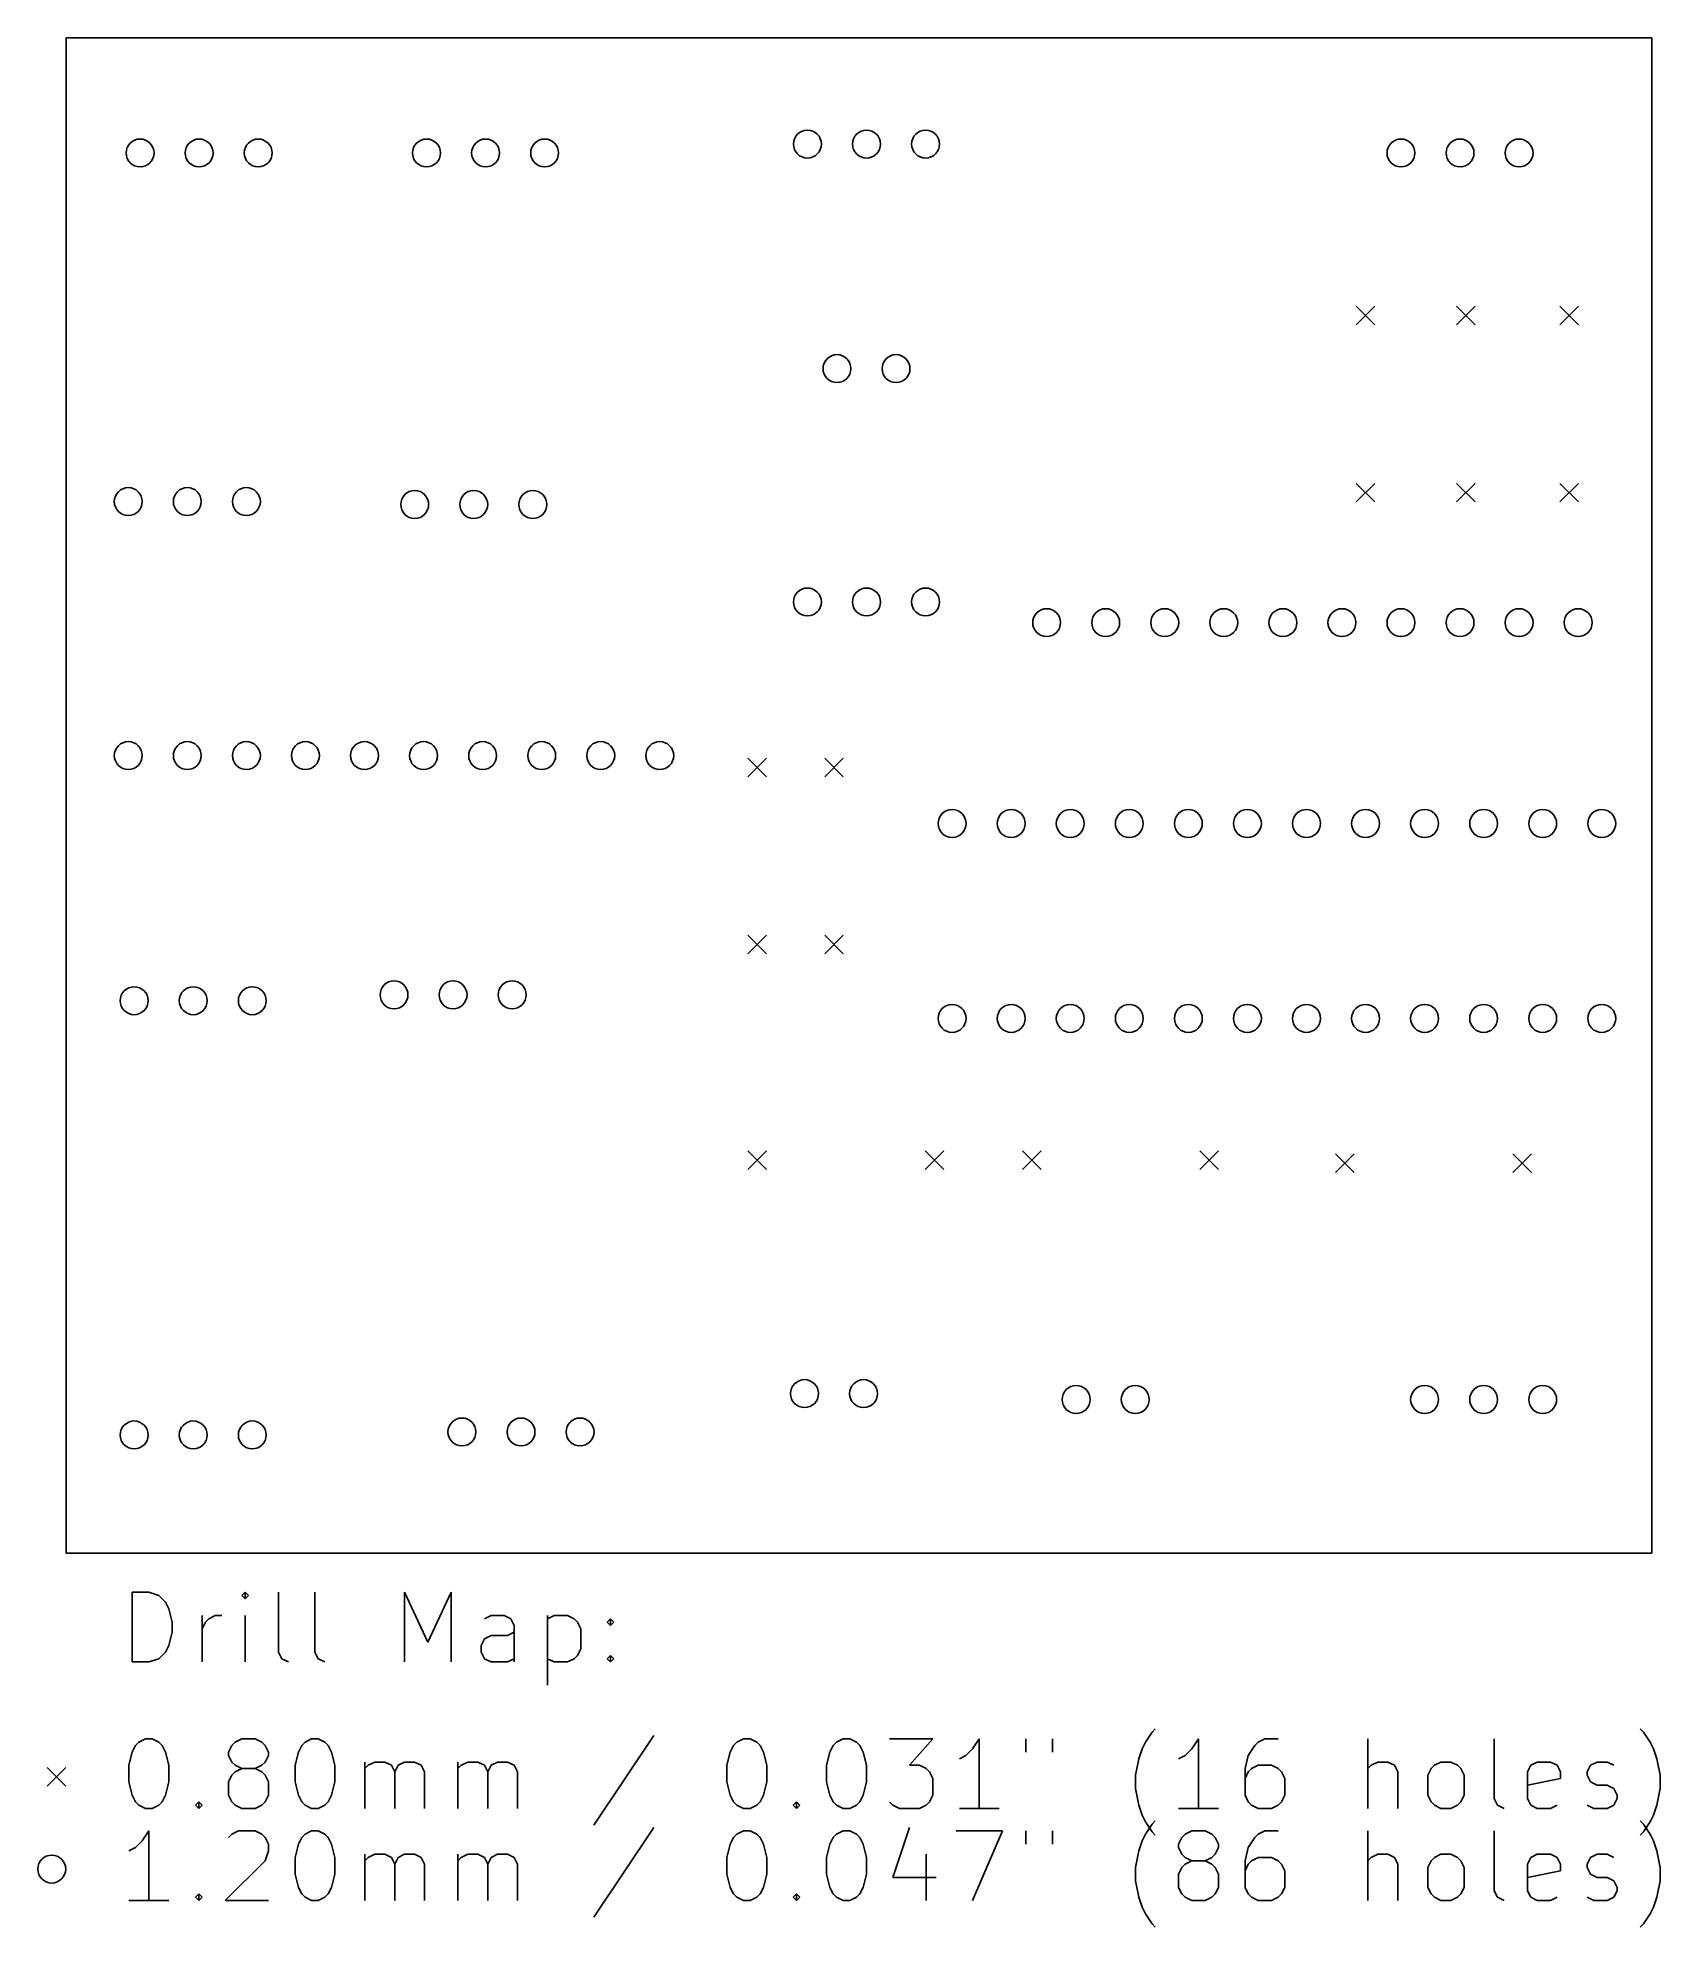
# Model space of a CAD drawing. Extents: x 49.3 to 119.1, y -161 to -79.8.
import ezdxf

# ---------------------------------------------------------------- set-up
doc = ezdxf.new("R2010")
doc.units = 0
doc.layers.add('BLACK', color=7, linetype='CONTINUOUS')

msp = doc.modelspace()

# ---------------------------------------------------------------- linework, layer by layer
at = {"layer": 'BLACK', "linetype": 'CONTINUOUS'}
for p, q in [((50.546, -79.756), (50.546, -144.907)), ((50.546, -79.756), (118.745, -79.756)), ((118.745, -79.756), (118.745, -144.907)), ((106.026, -91.294), (106.826, -92.094)), ((106.826, -91.294), (106.026, -92.094)), ((110.344, -91.294), (111.144, -92.094)), ((111.144, -91.294), (110.344, -92.094)), ((114.789, -91.294), (115.589, -92.094)), ((115.589, -91.294), (114.789, -92.094)), ((106.026, -98.914), (106.826, -99.714)), ((106.826, -98.914), (106.026, -99.714)), ((110.344, -98.914), (111.144, -99.714)), ((111.144, -98.914), (110.344, -99.714)), ((114.789, -98.914), (115.589, -99.714)), ((115.589, -98.914), (114.789, -99.714)), ((79.864, -110.725), (80.664, -111.525)), ((80.664, -110.725), (79.864, -111.525)), ((83.166, -110.725), (83.966, -111.525)), ((83.966, -110.725), (83.166, -111.525)), ((79.864, -118.345), (80.664, -119.145)), ((80.664, -118.345), (79.864, -119.145)), ((83.166, -118.345), (83.966, -119.145)), ((83.966, -118.345), (83.166, -119.145)), ((79.864, -127.616), (80.664, -128.416)), ((80.664, -127.616), (79.864, -128.416)), ((87.484, -127.616), (88.284, -128.416)), ((88.284, -127.616), (87.484, -128.416)), ((91.675, -127.616), (92.475, -128.416)), ((92.475, -127.616), (91.675, -128.416)), ((99.295, -127.616), (100.095, -128.416)), ((100.095, -127.616), (99.295, -128.416)), ((105.137, -127.743), (105.937, -128.543)), ((105.937, -127.743), (105.137, -128.543)), ((112.757, -127.743), (113.557, -128.543)), ((113.557, -127.743), (112.757, -128.543)), ((118.745, -144.907), (50.546, -144.907)), ((53.3853, -149.589), (53.3853, -146.589)), ((53.3853, -146.589), (54.0996, -146.589)), ((54.0996, -146.589), (54.5281, -146.732)), ((54.5281, -146.732), (54.8139, -147.018)), ((54.8139, -147.018), (54.9567, -147.303)), ((58.2424, -146.589), (58.0996, -146.732)), ((58.0996, -146.732), (58.2424, -146.875)), ((58.3853, -146.732), (58.2424, -146.589)), ((58.2424, -146.589), (58.2424, -146.875)), ((58.2424, -146.875), (58.3853, -146.732)), ((59.671, -149.161), (59.671, -146.589)), ((61.2424, -149.161), (61.2424, -146.589)), ((65.0996, -149.589), (65.0996, -146.589)), ((65.0996, -146.589), (66.0996, -148.732)), ((66.0996, -148.732), (67.0996, -146.589)), ((67.0996, -146.589), (67.0996, -149.589)), ((54.9567, -147.303), (55.0996, -147.875)), ((56.3853, -149.589), (56.3853, -147.589)), ((56.5281, -147.875), (56.671, -147.732)), ((56.671, -147.732), (56.9567, -147.589)), ((56.9567, -147.589), (57.2424, -147.589)), ((58.2424, -149.589), (58.2424, -147.589)), ((68.8139, -147.589), (68.5281, -147.732)), ((69.3853, -147.589), (68.8139, -147.589)), ((69.671, -147.732), (69.3853, -147.589)), ((69.8139, -148.018), (69.671, -147.732)), ((71.2424, -147.589), (71.2424, -150.589)), ((71.2424, -147.732), (71.5281, -147.589)), ((71.5281, -147.589), (72.0996, -147.589)), ((72.0996, -147.589), (72.3853, -147.732)), ((72.3853, -147.732), (72.5281, -147.875)), ((73.8139, -147.875), (73.9567, -147.732)), ((73.9567, -147.732), (74.0996, -147.875)), ((73.9567, -147.732), (73.9567, -148.018)), ((55.0996, -148.303), (54.9567, -148.875)), ((55.0996, -147.875), (55.0996, -148.303)), ((56.3853, -148.161), (56.5281, -147.875)), ((68.3853, -148.875), (68.5281, -148.589)), ((68.5281, -148.589), (68.8139, -148.446)), ((68.8139, -148.446), (69.5281, -148.446)), ((69.5281, -148.446), (69.8139, -148.303)), ((69.8139, -149.589), (69.8139, -148.018)), ((72.5281, -147.875), (72.671, -148.161)), ((72.671, -148.161), (72.671, -149.018)), ((73.9567, -148.018), (73.8139, -147.875)), ((74.0996, -147.875), (73.9567, -148.018)), ((54.5281, -149.446), (54.0996, -149.589)), ((54.8139, -149.161), (54.5281, -149.446)), ((54.9567, -148.875), (54.8139, -149.161)), ((59.8139, -149.446), (59.671, -149.161)), ((60.0996, -149.589), (59.8139, -149.446)), ((61.3853, -149.446), (61.2424, -149.161)), ((61.671, -149.589), (61.3853, -149.446)), ((68.3853, -149.161), (68.3853, -148.875)), ((68.5281, -149.446), (68.3853, -149.161)), ((68.8139, -149.589), (68.5281, -149.446)), ((69.8139, -149.446), (69.5281, -149.589)), ((71.5281, -149.589), (71.2424, -149.446)), ((72.3853, -149.446), (72.0996, -149.589)), ((72.5281, -149.303), (72.3853, -149.446)), ((72.671, -149.018), (72.5281, -149.303)), ((73.8139, -149.446), (73.9567, -149.303)), ((73.9567, -149.589), (73.8139, -149.446)), ((73.9567, -149.303), (74.0996, -149.446)), ((73.9567, -149.303), (73.9567, -149.589)), ((74.0996, -149.446), (73.9567, -149.589)), ((54.0996, -149.589), (53.3853, -149.589)), ((69.5281, -149.589), (68.8139, -149.589)), ((72.0996, -149.589), (71.5281, -149.589)), ((96.9567, -153.032), (97.2424, -152.603)), ((97.2424, -152.603), (97.3853, -152.461)), ((118.385, -152.603), (118.242, -152.461)), ((118.671, -153.032), (118.385, -152.603)), ((53.2424, -154.032), (53.3853, -153.461)), ((53.3853, -153.461), (53.5281, -153.175)), ((53.5281, -153.175), (53.671, -153.032)), ((53.671, -153.032), (53.9567, -152.889)), ((53.9567, -152.889), (54.2424, -152.889)), ((54.2424, -152.889), (54.5281, -153.032)), ((54.5281, -153.032), (54.671, -153.175)), ((54.671, -153.175), (54.8139, -153.461)), ((54.8139, -153.461), (54.9567, -154.032)), ((57.5281, -153.461), (57.671, -153.175)), ((57.5281, -153.603), (57.5281, -153.461)), ((57.671, -153.175), (57.8139, -153.032)), ((57.8139, -153.032), (58.0996, -152.889)), ((58.0996, -152.889), (58.671, -152.889)), ((58.671, -152.889), (58.9567, -153.032)), ((58.9567, -153.032), (59.0996, -153.175)), ((59.0996, -153.175), (59.2424, -153.461)), ((59.2424, -153.461), (59.2424, -153.603)), ((60.3853, -154.032), (60.5281, -153.461)), ((60.5281, -153.461), (60.671, -153.175)), ((60.671, -153.175), (60.8139, -153.032)), ((60.8139, -153.032), (61.0996, -152.889)), ((61.0996, -152.889), (61.3853, -152.889)), ((61.3853, -152.889), (61.671, -153.032)), ((61.671, -153.032), (61.8139, -153.175)), ((61.8139, -153.175), (61.9567, -153.461)), ((61.9567, -153.461), (62.0996, -154.032)), ((75.8139, -152.746), (73.2424, -156.603)), ((78.9567, -154.032), (79.0996, -153.461)), ((79.0996, -153.461), (79.2424, -153.175)), ((79.2424, -153.175), (79.3853, -153.032)), ((79.3853, -153.032), (79.671, -152.889)), ((79.671, -152.889), (79.9567, -152.889)), ((79.9567, -152.889), (80.2424, -153.032)), ((80.2424, -153.032), (80.3853, -153.175)), ((80.3853, -153.175), (80.5281, -153.461)), ((80.5281, -153.461), (80.671, -154.032)), ((83.2424, -154.032), (83.3853, -153.461)), ((83.3853, -153.461), (83.5281, -153.175)), ((83.5281, -153.175), (83.671, -153.032)), ((83.671, -153.032), (83.9567, -152.889)), ((83.9567, -152.889), (84.2424, -152.889)), ((84.2424, -152.889), (84.5281, -153.032)), ((84.5281, -153.032), (84.671, -153.175)), ((84.671, -153.175), (84.8139, -153.461)), ((84.8139, -153.461), (84.9567, -154.032)), ((85.9567, -152.889), (87.8139, -152.889)), ((87.8139, -152.889), (86.8139, -154.032)), ((89.5281, -153.318), (89.2424, -153.603)), ((89.8139, -152.889), (89.5281, -153.318)), ((89.8139, -155.889), (89.8139, -152.889)), ((91.8139, -152.889), (91.8139, -153.461)), ((92.9567, -152.889), (92.9567, -153.461)), ((96.671, -153.746), (96.8139, -153.318)), ((96.8139, -153.318), (96.9567, -153.032)), ((98.9567, -153.318), (98.671, -153.603)), ((99.2424, -152.889), (98.9567, -153.318)), ((99.2424, -155.889), (99.2424, -152.889)), ((101.671, -153.175), (101.385, -153.603)), ((101.814, -153.032), (101.671, -153.175)), ((102.1, -152.889), (101.814, -153.032)), ((102.671, -152.889), (102.1, -152.889)), ((106.528, -155.889), (106.528, -152.889)), ((111.957, -155.461), (111.957, -152.889)), ((118.814, -153.318), (118.671, -153.032)), ((118.957, -153.746), (118.814, -153.318)), ((49.721, -154.132), (50.521, -154.932)), ((50.521, -154.132), (49.721, -154.932)), ((53.2424, -154.746), (53.2424, -154.032)), ((54.9567, -154.032), (54.9567, -154.746)), ((57.671, -153.889), (57.5281, -153.603)), ((57.8139, -154.032), (57.671, -153.889)), ((57.8139, -154.318), (57.671, -154.461)), ((58.0996, -154.175), (57.8139, -154.032)), ((58.0996, -154.175), (57.8139, -154.318)), ((58.671, -154.175), (58.0996, -154.175)), ((58.9567, -154.032), (58.671, -154.175)), ((58.9567, -154.318), (58.671, -154.175)), ((59.0996, -153.889), (58.9567, -154.032)), ((59.0996, -154.461), (58.9567, -154.318)), ((59.2424, -153.603), (59.0996, -153.889)), ((60.3853, -154.746), (60.3853, -154.032)), ((62.0996, -154.032), (62.0996, -154.746)), ((63.3853, -155.889), (63.3853, -153.889)), ((63.3853, -154.175), (63.5281, -154.032)), ((63.5281, -154.032), (63.8139, -153.889)), ((63.8139, -153.889), (64.2424, -153.889)), ((64.2424, -153.889), (64.5281, -154.032)), ((64.5281, -154.032), (64.671, -154.318)), ((64.671, -154.318), (64.8139, -154.032)), ((64.671, -154.318), (64.671, -155.889)), ((64.8139, -154.032), (65.0996, -153.889)), ((65.0996, -153.889), (65.5281, -153.889)), ((65.5281, -153.889), (65.8139, -154.032)), ((65.8139, -154.032), (65.9567, -154.318)), ((65.9567, -154.318), (65.9567, -155.889)), ((67.3853, -155.889), (67.3853, -153.889)), ((67.3853, -154.175), (67.5281, -154.032)), ((67.5281, -154.032), (67.8139, -153.889)), ((67.8139, -153.889), (68.2424, -153.889)), ((68.2424, -153.889), (68.5281, -154.032)), ((68.5281, -154.032), (68.671, -154.318)), ((68.671, -154.318), (68.8139, -154.032)), ((68.671, -154.318), (68.671, -155.889)), ((68.8139, -154.032), (69.0996, -153.889)), ((69.0996, -153.889), (69.5281, -153.889)), ((69.5281, -153.889), (69.8139, -154.032)), ((69.8139, -154.032), (69.9567, -154.318)), ((69.9567, -154.318), (69.9567, -155.889)), ((78.9567, -154.746), (78.9567, -154.032)), ((80.671, -154.032), (80.671, -154.746)), ((83.2424, -154.746), (83.2424, -154.032)), ((84.9567, -154.032), (84.9567, -154.746)), ((86.8139, -154.032), (87.2424, -154.032)), ((87.2424, -154.032), (87.5281, -154.175)), ((87.5281, -154.175), (87.671, -154.318)), ((87.671, -154.318), (87.8139, -154.603)), ((89.2424, -153.603), (88.9567, -153.746)), ((96.5281, -154.461), (96.671, -153.746)), ((98.671, -153.603), (98.3853, -153.746)), ((101.385, -153.603), (101.242, -154.175)), ((101.242, -154.175), (101.242, -155.318)), ((101.385, -154.318), (101.242, -154.603)), ((101.528, -154.175), (101.385, -154.318)), ((101.814, -154.032), (101.528, -154.175)), ((102.385, -154.032), (101.814, -154.032)), ((102.671, -154.175), (102.385, -154.032)), ((102.814, -154.318), (102.671, -154.175)), ((102.957, -154.603), (102.814, -154.318)), ((106.671, -154.032), (106.528, -154.175)), ((106.957, -153.889), (106.671, -154.032)), ((107.385, -153.889), (106.957, -153.889)), ((107.671, -154.032), (107.385, -153.889)), ((107.814, -154.318), (107.671, -154.032)), ((107.814, -155.889), (107.814, -154.318)), ((109.1, -154.461), (109.242, -154.175)), ((109.242, -154.175), (109.385, -154.032)), ((109.385, -154.032), (109.671, -153.889)), ((109.671, -153.889), (110.1, -153.889)), ((110.1, -153.889), (110.385, -154.032)), ((110.385, -154.032), (110.528, -154.175)), ((110.528, -154.175), (110.671, -154.461)), ((113.385, -154.318), (113.528, -154.032)), ((113.385, -155.461), (113.385, -154.318)), ((113.528, -154.032), (113.814, -153.889)), ((113.814, -153.889), (114.385, -153.889)), ((114.385, -153.889), (114.671, -154.032)), ((114.671, -154.032), (114.814, -154.318)), ((114.814, -154.318), (114.814, -154.603)), ((115.957, -154.318), (116.1, -154.032)), ((115.957, -154.461), (115.957, -154.318)), ((116.1, -154.032), (116.385, -153.889)), ((116.385, -153.889), (116.814, -153.889)), ((116.814, -153.889), (117.1, -154.032)), ((119.1, -154.461), (118.957, -153.746)), ((53.3853, -155.318), (53.2424, -154.746)), ((54.9567, -154.746), (54.8139, -155.318)), ((57.671, -154.461), (57.5281, -154.746)), ((57.5281, -154.746), (57.5281, -155.318)), ((59.2424, -154.746), (59.0996, -154.461)), ((59.2424, -155.318), (59.2424, -154.746)), ((60.5281, -155.318), (60.3853, -154.746)), ((62.0996, -154.746), (61.9567, -155.318)), ((79.0996, -155.318), (78.9567, -154.746)), ((80.671, -154.746), (80.5281, -155.318)), ((83.3853, -155.318), (83.2424, -154.746)), ((84.9567, -154.746), (84.8139, -155.318)), ((87.8139, -154.603), (87.8139, -155.318)), ((96.5281, -155.032), (96.5281, -154.461)), ((96.671, -155.746), (96.5281, -155.032)), ((102.957, -155.318), (102.957, -154.603)), ((109.1, -155.318), (109.1, -154.461)), ((110.671, -154.461), (110.671, -155.318)), ((114.814, -154.603), (113.385, -154.889)), ((116.1, -154.746), (115.957, -154.461)), ((116.385, -154.889), (116.1, -154.746)), ((116.814, -154.889), (116.385, -154.889)), ((117.1, -155.032), (116.814, -154.889)), ((117.242, -155.318), (117.1, -155.032)), ((118.957, -155.746), (119.1, -155.032)), ((119.1, -155.032), (119.1, -154.461)), ((53.5281, -155.603), (53.3853, -155.318)), ((53.671, -155.746), (53.5281, -155.603)), ((53.9567, -155.889), (53.671, -155.746)), ((54.2424, -155.889), (53.9567, -155.889)), ((54.5281, -155.746), (54.2424, -155.889)), ((54.671, -155.603), (54.5281, -155.746)), ((54.8139, -155.318), (54.671, -155.603)), ((56.0996, -155.746), (56.2424, -155.603)), ((56.2424, -155.889), (56.0996, -155.746)), ((56.2424, -155.603), (56.3853, -155.746)), ((56.2424, -155.603), (56.2424, -155.889)), ((56.3853, -155.746), (56.2424, -155.889)), ((57.5281, -155.318), (57.671, -155.603)), ((57.671, -155.603), (57.8139, -155.746)), ((57.8139, -155.746), (58.0996, -155.889)), ((58.0996, -155.889), (58.671, -155.889)), ((58.671, -155.889), (58.9567, -155.746)), ((58.9567, -155.746), (59.0996, -155.603)), ((59.0996, -155.603), (59.2424, -155.318)), ((60.671, -155.603), (60.5281, -155.318)), ((60.8139, -155.746), (60.671, -155.603)), ((61.0996, -155.889), (60.8139, -155.746)), ((61.3853, -155.889), (61.0996, -155.889)), ((61.671, -155.746), (61.3853, -155.889)), ((61.8139, -155.603), (61.671, -155.746)), ((61.9567, -155.318), (61.8139, -155.603)), ((79.2424, -155.603), (79.0996, -155.318)), ((79.3853, -155.746), (79.2424, -155.603)), ((79.671, -155.889), (79.3853, -155.746)), ((79.9567, -155.889), (79.671, -155.889)), ((80.2424, -155.746), (79.9567, -155.889)), ((80.3853, -155.603), (80.2424, -155.746)), ((80.5281, -155.318), (80.3853, -155.603)), ((81.8139, -155.746), (81.9567, -155.603)), ((81.9567, -155.889), (81.8139, -155.746)), ((81.9567, -155.603), (82.0996, -155.746)), ((81.9567, -155.603), (81.9567, -155.889)), ((82.0996, -155.746), (81.9567, -155.889)), ((83.5281, -155.603), (83.3853, -155.318)), ((83.671, -155.746), (83.5281, -155.603)), ((83.9567, -155.889), (83.671, -155.746)), ((84.2424, -155.889), (83.9567, -155.889)), ((84.5281, -155.746), (84.2424, -155.889)), ((84.671, -155.603), (84.5281, -155.746)), ((84.8139, -155.318), (84.671, -155.603)), ((86.0996, -155.746), (85.9567, -155.603)), ((86.3853, -155.889), (86.0996, -155.746)), ((87.2424, -155.889), (86.3853, -155.889)), ((87.5281, -155.746), (87.2424, -155.889)), ((87.671, -155.603), (87.5281, -155.746)), ((87.8139, -155.318), (87.671, -155.603)), ((90.671, -155.889), (88.9567, -155.889)), ((96.8139, -156.175), (96.671, -155.746)), ((100.1, -155.889), (98.3853, -155.889)), ((101.242, -155.318), (101.385, -155.603)), ((101.385, -155.603), (101.528, -155.746)), ((101.528, -155.746), (101.814, -155.889)), ((101.814, -155.889), (102.385, -155.889)), ((102.385, -155.889), (102.671, -155.746)), ((102.671, -155.746), (102.814, -155.603)), ((102.814, -155.603), (102.957, -155.318)), ((109.242, -155.603), (109.1, -155.318)), ((109.385, -155.746), (109.242, -155.603)), ((109.671, -155.889), (109.385, -155.746)), ((110.1, -155.889), (109.671, -155.889)), ((110.385, -155.746), (110.1, -155.889)), ((110.528, -155.603), (110.385, -155.746)), ((110.671, -155.318), (110.528, -155.603)), ((112.1, -155.746), (111.957, -155.461)), ((112.385, -155.889), (112.1, -155.746)), ((113.528, -155.746), (113.385, -155.461)), ((113.814, -155.889), (113.528, -155.746)), ((114.385, -155.889), (113.814, -155.889)), ((114.671, -155.746), (114.385, -155.889)), ((115.957, -155.746), (116.242, -155.889)), ((116.242, -155.889), (116.814, -155.889)), ((116.814, -155.889), (117.1, -155.746)), ((117.1, -155.746), (117.242, -155.461)), ((117.242, -155.461), (117.242, -155.318)), ((118.814, -156.175), (118.957, -155.746)), ((75.8139, -156.706), (73.2424, -160.563)), ((86.8139, -156.706), (86.0996, -158.849)), ((96.9567, -156.461), (96.8139, -156.175)), ((97.2424, -156.889), (96.9567, -156.461)), ((96.9567, -156.992), (97.2424, -156.563)), ((97.2424, -156.563), (97.3853, -156.421)), ((118.385, -156.563), (118.242, -156.421)), ((118.385, -156.889), (118.671, -156.461)), ((118.671, -156.992), (118.385, -156.563)), ((118.671, -156.461), (118.814, -156.175)), ((53.5281, -157.563), (53.2424, -157.706)), ((53.8139, -157.278), (53.5281, -157.563)), ((54.0996, -156.849), (53.8139, -157.278)), ((54.0996, -159.849), (54.0996, -156.849)), ((57.5281, -157.135), (57.671, -156.992)), ((57.671, -156.992), (57.9567, -156.849)), ((57.9567, -156.849), (58.671, -156.849)), ((58.671, -156.849), (58.9567, -156.992)), ((58.9567, -156.992), (59.0996, -157.135)), ((59.0996, -157.135), (59.2424, -157.421)), ((59.2424, -157.421), (59.2424, -157.706)), ((60.3853, -157.992), (60.5281, -157.421)), ((60.5281, -157.421), (60.671, -157.135)), ((60.671, -157.135), (60.8139, -156.992)), ((60.8139, -156.992), (61.0996, -156.849)), ((61.0996, -156.849), (61.3853, -156.849)), ((61.3853, -156.849), (61.671, -156.992)), ((61.671, -156.992), (61.8139, -157.135)), ((61.8139, -157.135), (61.9567, -157.421)), ((61.9567, -157.421), (62.0996, -157.992)), ((78.9567, -157.992), (79.0996, -157.421)), ((79.0996, -157.421), (79.2424, -157.135)), ((79.2424, -157.135), (79.3853, -156.992)), ((79.3853, -156.992), (79.671, -156.849)), ((79.671, -156.849), (79.9567, -156.849)), ((79.9567, -156.849), (80.2424, -156.992)), ((80.2424, -156.992), (80.3853, -157.135)), ((80.3853, -157.135), (80.5281, -157.421)), ((80.5281, -157.421), (80.671, -157.992)), ((83.2424, -157.992), (83.3853, -157.421)), ((83.3853, -157.421), (83.5281, -157.135)), ((83.5281, -157.135), (83.671, -156.992)), ((83.671, -156.992), (83.9567, -156.849)), ((83.9567, -156.849), (84.2424, -156.849)), ((84.2424, -156.849), (84.5281, -156.992)), ((84.5281, -156.992), (84.671, -157.135)), ((84.671, -157.135), (84.8139, -157.421)), ((84.8139, -157.421), (84.9567, -157.992)), ((88.8139, -156.849), (90.8139, -156.849)), ((90.8139, -156.849), (89.5281, -159.849)), ((91.8139, -156.849), (91.8139, -157.421)), ((92.9567, -156.849), (92.9567, -157.421)), ((96.671, -157.706), (96.8139, -157.278)), ((96.8139, -157.278), (96.9567, -156.992)), ((97.3853, -157.032), (97.2424, -156.889)), ((98.3853, -157.421), (98.5281, -157.135)), ((98.3853, -157.563), (98.3853, -157.421)), ((98.5281, -157.849), (98.3853, -157.563)), ((98.5281, -157.135), (98.671, -156.992)), ((98.671, -156.992), (98.9567, -156.849)), ((98.9567, -156.849), (99.5281, -156.849)), ((99.5281, -156.849), (99.8139, -156.992)), ((99.8139, -156.992), (99.9567, -157.135)), ((99.9567, -157.135), (100.1, -157.421)), ((100.1, -157.563), (99.9567, -157.849)), ((100.1, -157.421), (100.1, -157.563)), ((101.385, -157.563), (101.242, -158.135)), ((101.671, -157.135), (101.385, -157.563)), ((101.814, -156.992), (101.671, -157.135)), ((102.1, -156.849), (101.814, -156.992)), ((102.671, -156.849), (102.1, -156.849)), ((106.528, -159.849), (106.528, -156.849)), ((111.957, -159.421), (111.957, -156.849)), ((118.242, -157.032), (118.385, -156.889)), ((118.814, -157.278), (118.671, -156.992)), ((118.957, -157.706), (118.814, -157.278)), ((59.0996, -158.135), (57.3853, -159.849)), ((59.2424, -157.706), (59.0996, -158.135)), ((60.3853, -158.706), (60.3853, -157.992)), ((62.0996, -157.992), (62.0996, -158.706)), ((63.3853, -159.849), (63.3853, -157.849)), ((63.3853, -158.135), (63.5281, -157.992)), ((63.5281, -157.992), (63.8139, -157.849)), ((63.8139, -157.849), (64.2424, -157.849)), ((64.2424, -157.849), (64.5281, -157.992)), ((64.5281, -157.992), (64.671, -158.278)), ((64.671, -158.278), (64.8139, -157.992)), ((64.671, -158.278), (64.671, -159.849)), ((64.8139, -157.992), (65.0996, -157.849)), ((65.0996, -157.849), (65.5281, -157.849)), ((65.5281, -157.849), (65.8139, -157.992)), ((65.8139, -157.992), (65.9567, -158.278)), ((65.9567, -158.278), (65.9567, -159.849)), ((67.3853, -159.849), (67.3853, -157.849)), ((67.3853, -158.135), (67.5281, -157.992)), ((67.5281, -157.992), (67.8139, -157.849)), ((67.8139, -157.849), (68.2424, -157.849)), ((68.2424, -157.849), (68.5281, -157.992)), ((68.5281, -157.992), (68.671, -158.278)), ((68.671, -158.278), (68.8139, -157.992)), ((68.671, -158.278), (68.671, -159.849)), ((68.8139, -157.992), (69.0996, -157.849)), ((69.0996, -157.849), (69.5281, -157.849)), ((69.5281, -157.849), (69.8139, -157.992)), ((69.8139, -157.992), (69.9567, -158.278)), ((69.9567, -158.278), (69.9567, -159.849)), ((78.9567, -158.706), (78.9567, -157.992)), ((80.671, -157.992), (80.671, -158.706)), ((83.2424, -158.706), (83.2424, -157.992)), ((84.9567, -157.992), (84.9567, -158.706)), ((87.5281, -157.849), (87.5281, -159.849)), ((96.5281, -158.421), (96.671, -157.706)), ((98.671, -157.992), (98.5281, -157.849)), ((98.671, -158.278), (98.5281, -158.421)), ((98.9567, -158.135), (98.671, -157.992)), ((98.9567, -158.135), (98.671, -158.278)), ((99.5281, -158.135), (98.9567, -158.135)), ((99.8139, -157.992), (99.5281, -158.135)), ((99.8139, -158.278), (99.5281, -158.135)), ((99.9567, -157.849), (99.8139, -157.992)), ((99.9567, -158.421), (99.8139, -158.278)), ((101.242, -158.135), (101.242, -159.278)), ((101.385, -158.278), (101.242, -158.563)), ((101.528, -158.135), (101.385, -158.278)), ((101.814, -157.992), (101.528, -158.135)), ((102.385, -157.992), (101.814, -157.992)), ((102.671, -158.135), (102.385, -157.992)), ((102.814, -158.278), (102.671, -158.135)), ((102.957, -158.563), (102.814, -158.278)), ((106.671, -157.992), (106.528, -158.135)), ((106.957, -157.849), (106.671, -157.992)), ((107.385, -157.849), (106.957, -157.849)), ((107.671, -157.992), (107.385, -157.849)), ((107.814, -158.278), (107.671, -157.992)), ((107.814, -159.849), (107.814, -158.278)), ((109.1, -158.421), (109.242, -158.135)), ((109.242, -158.135), (109.385, -157.992)), ((109.385, -157.992), (109.671, -157.849)), ((109.671, -157.849), (110.1, -157.849)), ((110.1, -157.849), (110.385, -157.992)), ((110.385, -157.992), (110.528, -158.135)), ((110.528, -158.135), (110.671, -158.421)), ((113.385, -158.278), (113.528, -157.992)), ((113.385, -159.421), (113.385, -158.278)), ((113.528, -157.992), (113.814, -157.849)), ((113.814, -157.849), (114.385, -157.849)), ((114.385, -157.849), (114.671, -157.992)), ((114.671, -157.992), (114.814, -158.278)), ((114.814, -158.278), (114.814, -158.563)), ((115.957, -158.278), (116.1, -157.992)), ((115.957, -158.421), (115.957, -158.278)), ((116.1, -157.992), (116.385, -157.849)), ((116.385, -157.849), (116.814, -157.849)), ((116.814, -157.849), (117.1, -157.992)), ((119.1, -158.421), (118.957, -157.706)), ((60.5281, -159.278), (60.3853, -158.706)), ((62.0996, -158.706), (61.9567, -159.278)), ((79.0996, -159.278), (78.9567, -158.706)), ((80.671, -158.706), (80.5281, -159.278)), ((83.3853, -159.278), (83.2424, -158.706)), ((84.9567, -158.706), (84.8139, -159.278)), ((86.0996, -158.849), (87.9567, -158.849)), ((96.5281, -158.992), (96.5281, -158.421)), ((96.671, -159.706), (96.5281, -158.992)), ((98.5281, -158.421), (98.3853, -158.706)), ((98.3853, -158.706), (98.3853, -159.278)), ((100.1, -158.706), (99.9567, -158.421)), ((100.1, -159.278), (100.1, -158.706)), ((102.957, -159.278), (102.957, -158.563)), ((109.1, -159.278), (109.1, -158.421)), ((110.671, -158.421), (110.671, -159.278)), ((114.814, -158.563), (113.385, -158.849)), ((116.1, -158.706), (115.957, -158.421)), ((116.385, -158.849), (116.1, -158.706)), ((116.814, -158.849), (116.385, -158.849)), ((117.1, -158.992), (116.814, -158.849)), ((117.242, -159.278), (117.1, -158.992)), ((118.957, -159.706), (119.1, -158.992)), ((119.1, -158.992), (119.1, -158.421)), ((54.9567, -159.849), (53.2424, -159.849)), ((56.0996, -159.706), (56.2424, -159.563)), ((56.2424, -159.849), (56.0996, -159.706)), ((56.2424, -159.563), (56.3853, -159.706)), ((56.2424, -159.563), (56.2424, -159.849)), ((56.3853, -159.706), (56.2424, -159.849)), ((57.3853, -159.849), (59.2424, -159.849)), ((60.671, -159.563), (60.5281, -159.278)), ((60.8139, -159.706), (60.671, -159.563)), ((61.0996, -159.849), (60.8139, -159.706)), ((61.3853, -159.849), (61.0996, -159.849)), ((61.671, -159.706), (61.3853, -159.849)), ((61.8139, -159.563), (61.671, -159.706)), ((61.9567, -159.278), (61.8139, -159.563)), ((79.2424, -159.563), (79.0996, -159.278)), ((79.3853, -159.706), (79.2424, -159.563)), ((79.671, -159.849), (79.3853, -159.706)), ((79.9567, -159.849), (79.671, -159.849)), ((80.2424, -159.706), (79.9567, -159.849)), ((80.3853, -159.563), (80.2424, -159.706)), ((80.5281, -159.278), (80.3853, -159.563)), ((81.8139, -159.706), (81.9567, -159.563)), ((81.9567, -159.849), (81.8139, -159.706)), ((81.9567, -159.563), (82.0996, -159.706)), ((81.9567, -159.563), (81.9567, -159.849)), ((82.0996, -159.706), (81.9567, -159.849)), ((83.5281, -159.563), (83.3853, -159.278)), ((83.671, -159.706), (83.5281, -159.563)), ((83.9567, -159.849), (83.671, -159.706)), ((84.2424, -159.849), (83.9567, -159.849)), ((84.5281, -159.706), (84.2424, -159.849)), ((84.671, -159.563), (84.5281, -159.706)), ((84.8139, -159.278), (84.671, -159.563)), ((96.8139, -160.135), (96.671, -159.706)), ((98.3853, -159.278), (98.5281, -159.563)), ((98.5281, -159.563), (98.671, -159.706)), ((98.671, -159.706), (98.9567, -159.849)), ((98.9567, -159.849), (99.5281, -159.849)), ((99.5281, -159.849), (99.8139, -159.706)), ((99.8139, -159.706), (99.9567, -159.563)), ((99.9567, -159.563), (100.1, -159.278)), ((101.242, -159.278), (101.385, -159.563)), ((101.385, -159.563), (101.528, -159.706)), ((101.528, -159.706), (101.814, -159.849)), ((101.814, -159.849), (102.385, -159.849)), ((102.385, -159.849), (102.671, -159.706)), ((102.671, -159.706), (102.814, -159.563)), ((102.814, -159.563), (102.957, -159.278)), ((109.242, -159.563), (109.1, -159.278)), ((109.385, -159.706), (109.242, -159.563)), ((109.671, -159.849), (109.385, -159.706)), ((110.1, -159.849), (109.671, -159.849)), ((110.385, -159.706), (110.1, -159.849)), ((110.528, -159.563), (110.385, -159.706)), ((110.671, -159.278), (110.528, -159.563)), ((112.1, -159.706), (111.957, -159.421)), ((112.385, -159.849), (112.1, -159.706)), ((113.528, -159.706), (113.385, -159.421)), ((113.814, -159.849), (113.528, -159.706)), ((114.385, -159.849), (113.814, -159.849)), ((114.671, -159.706), (114.385, -159.849)), ((115.957, -159.706), (116.242, -159.849)), ((116.242, -159.849), (116.814, -159.849)), ((116.814, -159.849), (117.1, -159.706)), ((117.1, -159.706), (117.242, -159.421)), ((117.242, -159.421), (117.242, -159.278)), ((118.814, -160.135), (118.957, -159.706)), ((96.9567, -160.421), (96.8139, -160.135)), ((97.2424, -160.849), (96.9567, -160.421)), ((118.385, -160.849), (118.671, -160.421)), ((118.671, -160.421), (118.814, -160.135)), ((97.3853, -160.992), (97.2424, -160.849)), ((118.242, -160.992), (118.385, -160.849))]:
    msp.add_line(p, q, dxfattribs=at)
at = {"layer": 'BLACK'}
for centre in [(53.721, -84.709), (56.261, -84.709), (58.801, -84.709), (66.04, -84.709), (68.58, -84.709), (71.12, -84.709), (82.423, -84.328), (84.963, -84.328), (87.503, -84.328), (107.95, -84.709), (110.49, -84.709), (113.03, -84.709), (83.693, -93.98), (86.233, -93.98), (53.213, -99.695), (55.753, -99.695), (58.293, -99.695), (65.532, -99.822), (68.072, -99.822), (70.612, -99.822), (82.423, -104.013), (84.963, -104.013), (87.503, -104.013), (92.71, -104.902), (95.25, -104.902), (97.79, -104.902), (100.33, -104.902), (102.87, -104.902), (105.41, -104.902), (107.95, -104.902), (110.49, -104.902), (113.03, -104.902), (115.57, -104.902), (53.213, -110.617), (55.753, -110.617), (58.293, -110.617), (60.833, -110.617), (63.373, -110.617), (65.913, -110.617), (68.453, -110.617), (70.993, -110.617), (73.533, -110.617), (76.073, -110.617), (88.646, -113.538), (91.186, -113.538), (93.726, -113.538), (96.266, -113.538), (98.806, -113.538), (101.346, -113.538), (103.886, -113.538), (106.426, -113.538), (108.966, -113.538), (111.506, -113.538), (114.046, -113.538), (116.586, -113.538), (53.467, -121.158), (56.007, -121.158), (58.547, -121.158), (64.643, -120.904), (67.183, -120.904), (69.723, -120.904), (88.646, -121.92), (91.186, -121.92), (93.726, -121.92), (96.266, -121.92), (98.806, -121.92), (101.346, -121.92), (103.886, -121.92), (106.426, -121.92), (108.966, -121.92), (111.506, -121.92), (114.046, -121.92), (116.586, -121.92), (82.296, -138.049), (84.836, -138.049), (93.98, -138.303), (96.52, -138.303), (108.966, -138.303), (111.506, -138.303), (114.046, -138.303), (53.467, -139.827), (56.007, -139.827), (58.547, -139.827), (67.564, -139.7), (70.104, -139.7), (72.644, -139.7), (49.921, -158.492)]:
    msp.add_circle(centre, 0.6, dxfattribs=at)

doc.saveas('drawing.dxf')
